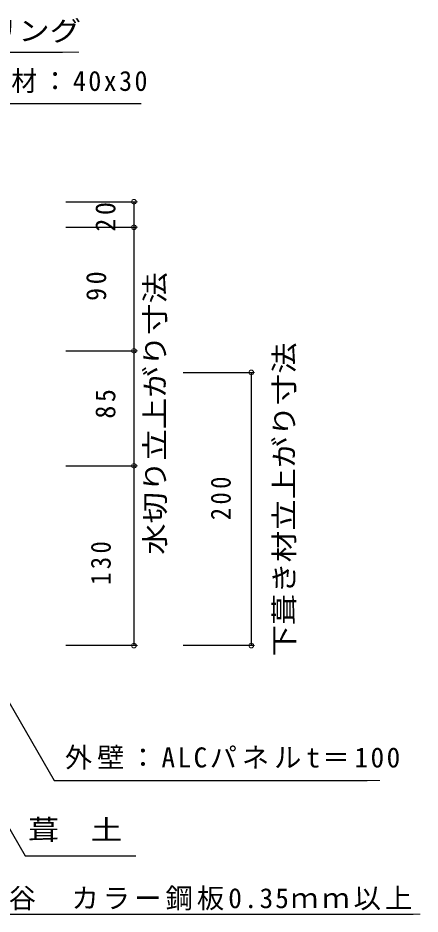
# Model space of a CAD drawing. Units: millimetres, scale not verified. Extents: x -738 to 716, y -352 to 360.
# Drawn here: x 421 to 716, y -296 to 360 of the extents above; entities that cross this region are included whole.
import ezdxf
from ezdxf.enums import TextEntityAlignment as Align

# ---------------------------------------------------------------- set-up
doc = ezdxf.new("R2010")
doc.units = ezdxf.units.MM
doc.header["$LTSCALE"] = 10
doc.layers.add('0-0_LAYER001', color=4, linetype='Continuous', lineweight=18)
doc.layers.add('0-1_LAYER004', color=7, linetype='Continuous')
doc.layers.add('0-2_ADD_LINE', color=7, linetype='Continuous')
doc.styles.add('ＭＳ ゴシック', font='')
doc.styles.get('ＭＳ ゴシック').set_extended_font_data('MS Gothic')

msp = doc.modelspace()

# ---------------------------------------------------------------- linework, layer by layer
at = {"layer": '0-0_LAYER001', "color": 2}
for p, q in [((351.98, 334.51), (465.94, 334.51)), ((508.92, 225.02), (456.42, 225.02)), ((506.42, 206.3), (506.42, 225.02)), ((508.92, 206.3), (456.42, 206.3)), ((506.42, 115.82), (506.42, 206.3)), ((508.92, 115.82), (456.42, 115.82)), ((506.42, 31.65), (506.42, 115.82)), ((594.86, 100.08), (542.36, 100.08)), ((592.36, -99.92), (592.36, 100.08)), ((508.92, 31.65), (456.42, 31.65)), ((508.92, 31.65), (456.42, 31.65)), ((506.42, -99.92), (506.42, 31.65)), ((508.92, -99.92), (456.42, -99.92)), ((594.86, -99.92), (542.36, -99.92)), ((388.51, -296.5), (716.11, -296.5))]:
    msp.add_line(p, q, dxfattribs=at)
for points in [[(307.67, 83.77), (364.78, 296.92), (511.78, 296.92)], [(279.27, 1.46), (426.62, -253.75), (507.69, -253.75)], [(383.8, -87.84), (447.85, -198.77), (686.63, -198.77)]]:
    msp.add_lwpolyline(points, dxfattribs=at)
for centre in [(506.42, 225.02), (506.42, 206.3), (506.42, 206.3), (506.42, 115.82), (506.42, 115.82), (592.36, 100.08), (506.42, 31.65), (506.42, 31.65), (506.42, -99.92), (592.36, -99.92)]:
    msp.add_circle(centre, 1.7, dxfattribs=at)
at = {"layer": '0-1_LAYER004'}
for p, q in [((351.98, 334.51), (454.11, 334.51)), ((364.78, 296.92), (511.78, 296.92)), ((456.42, 225.02), (508.12, 225.02)), ((506.42, 225.02), (506.42, -99.92)), ((456.42, 206.3), (508.12, 206.3)), ((456.42, 115.82), (508.12, 115.82)), ((590.66, 100.08), (594.06, 100.08)), ((456.42, 31.65), (508.12, 31.65)), ((383.8, -87.84), (447.85, -198.77)), ((508.12, -99.92), (456.42, -99.92)), ((594.06, -99.92), (542.36, -99.92)), ((447.85, -198.77), (677.35, -198.77)), ((426.62, -253.75), (507.69, -253.75)), ((388.51, -296.5), (711.04, -296.5))]:
    msp.add_line(p, q, dxfattribs=at)
for points in [[(542.36, 100.08), (592.36, 100.08), (592.36, -99.92)], [(284.57, -3.84), (279.27, 1.46), (426.62, -253.75)]]:
    msp.add_lwpolyline(points, dxfattribs=at)

# ---------------------------------------------------------------- texts
at = {"layer": '0-2_ADD_LINE', "style": 'ＭＳ ゴシック', "width": 1.15}
for s, p in [('シーリング', (352.69, 338.36)), ('葺\u3000土\u3000', (428.76, -246.49))]:
    msp.add_text(s, height=14.66, dxfattribs=at).set_placement(p, align=Align.BOTTOM_LEFT)
for s, p in [('水切り立上がり寸法', (533.56, -33.51)), ('下葺き材立上がり寸法', (628.21, -107.89))]:
    msp.add_text(s, height=14.66, rotation=90, dxfattribs=at).set_placement(p, align=Align.BOTTOM_LEFT)
at = {"layer": '0-2_ADD_LINE', "char_height": 14.66, "attachment_point": 7, "style": 'ＭＳ ゴシック'}
for s, insert in [('\\T1.19;\\W0.95;下地材：40x30', (371.29, 304.55)), ('\\T1.18;外壁：ALCパネルt＝100', (455.8, -190.71)), ('\\T1.15;捨谷\u3000カラー鋼板0.35ｍｍ以上', (391.57, -293.82))]:
    msp.add_mtext(s, dxfattribs=dict(at, insert=insert))
at = {"layer": '0-2_ADD_LINE', "char_height": 14.66, "attachment_point": 7, "rotation": 90, "style": 'ＭＳ ゴシック'}
for s, insert in [('\\T1.28;\\W0.95;20', (492.99, 203.13)), ('\\T1.28;\\W0.95;90', (486.23, 152.42)), ('\\T1.28;\\W0.95;85', (492.99, 66.21)), ('\\T1.28;\\W0.9;200', (577.5, -8.16)), ('\\T1.28;\\W0.9;130', (489.61, -55.49))]:
    msp.add_mtext(s, dxfattribs=dict(at, insert=insert))

doc.saveas('drawing.dxf')
